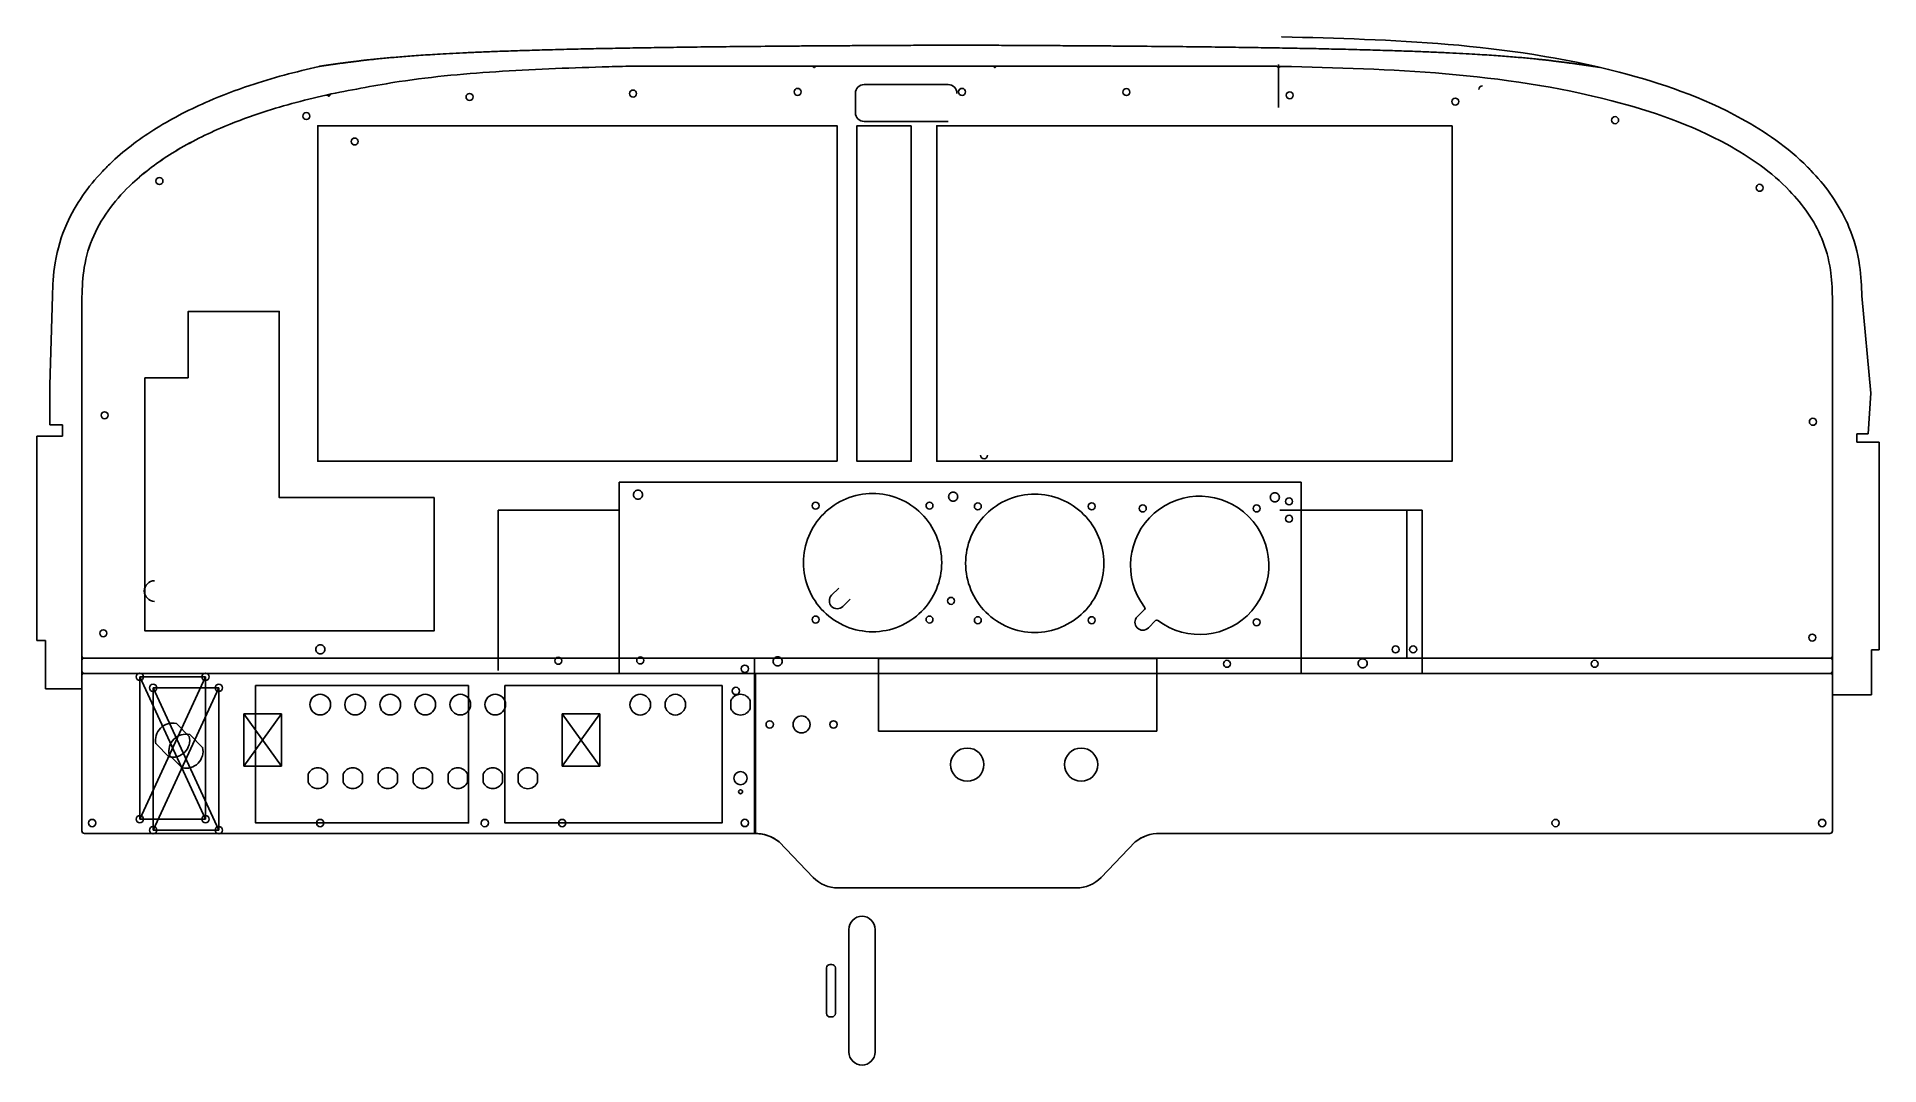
# Model space of a CAD drawing. Header units: inches. Extents: x -14 to 627, y -7 to 348.
# Drawn here: x 585.86 to 627.29, y 325.27 to 348.39 of the extents above.
import ezdxf

# ---------------------------------------------------------------- set-up
doc = ezdxf.new("R2010")
doc.units = ezdxf.units.IN
doc.layers.get('0').update_dxf_attribs({"linetype": 'CONTINUOUS'})

msp = doc.modelspace()

# ---------------------------------------------------------------- linework, layer by layer
for p, q in [((599.328, 347.73), (603.277, 347.73)), ((599.328, 347.73), (603.277, 347.73)), ((603.277, 347.73), (601.762, 347.73)), ((603.277, 347.73), (607.456, 347.73)), ((603.396, 347.73), (607.341, 347.726)), ((607.456, 347.73), (607.457, 347.73)), ((607.457, 347.73), (613.84, 347.723)), ((607.457, 347.73), (613.72, 347.73)), ((613.777, 346.8), (613.777, 347.763)), ((620.855, 347.723), (621.006, 347.7)), ((604.462, 347.313), (606.352, 347.313)), ((592.355, 347.076), (592.476, 347.102)), ((604.265, 347.116), (604.265, 346.683)), ((604.265, 347.116), (604.265, 346.683)), ((604.462, 346.486), (606.352, 346.486)), ((606.352, 346.486), (604.462, 346.486)), ((586.205, 342.563), (586.146, 340.557)), ((586.869, 334.14), (586.869, 342.536)), ((586.869, 334.475), (586.869, 342.536)), ((626.239, 342.536), (626.239, 334.139)), ((626.239, 342.536), (626.239, 334.474)), ((626.902, 342.563), (627.102, 340.378)), ((586.146, 339.659), (586.146, 340.557)), ((627.039, 339.463), (627.102, 340.378)), ((585.856, 334.817), (585.856, 339.41)), ((585.856, 339.41), (586.436, 339.41)), ((586.436, 339.659), (586.146, 339.659)), ((586.436, 339.41), (586.436, 339.659)), ((626.789, 339.272), (626.789, 339.463)), ((626.789, 339.463), (627.039, 339.463)), ((627.289, 339.272), (626.789, 339.272)), ((627.289, 334.602), (627.289, 339.272)), ((598.953, 338.37), (598.953, 334.075)), ((598.953, 338.37), (614.292, 338.37)), ((614.292, 338.37), (614.292, 334.075)), ((596.229, 334.14), (596.229, 337.747)), ((596.229, 337.747), (598.953, 337.747)), ((616.663, 337.747), (613.809, 337.747)), ((614.292, 337.747), (617.011, 337.747)), ((616.663, 337.747), (616.663, 334.415)), ((617.011, 337.747), (617.011, 334.075)), ((603.731, 335.83), (603.894, 335.993)), ((603.982, 335.579), (604.145, 335.742)), ((610.603, 335.347), (610.766, 335.511)), ((610.854, 335.097), (611.017, 335.26)), ((586.053, 334.817), (585.856, 334.817)), ((586.053, 333.727), (586.053, 334.817)), ((586.9, 334.415), (626.207, 334.415)), ((601.996, 330.474), (601.996, 334.415)), ((627.119, 333.595), (627.119, 334.602)), ((627.119, 334.602), (627.289, 334.602)), ((586.869, 330.533), (586.869, 334.356)), ((586.869, 330.533), (586.869, 334.021)), ((586.878, 334.075), (626.209, 334.075)), ((588.171, 330.797), (589.65, 333.997)), ((589.65, 330.797), (588.171, 333.997)), ((588.171, 330.797), (588.171, 333.997)), ((588.171, 333.997), (589.65, 333.997)), ((589.65, 333.997), (589.65, 330.797)), ((602.021, 330.474), (602.021, 334.075)), ((626.239, 334.356), (626.239, 330.533)), ((626.239, 334.021), (626.239, 330.533)), ((586.869, 333.727), (586.053, 333.727)), ((588.47, 333.748), (589.949, 333.748)), ((589.949, 330.548), (588.47, 333.748)), ((588.47, 330.548), (589.949, 333.748)), ((588.47, 330.548), (588.47, 333.748)), ((589.949, 333.748), (589.949, 330.548)), ((626.239, 333.595), (627.119, 333.595)), ((590.511, 331.986), (590.511, 333.161)), ((590.511, 333.161), (591.361, 333.161)), ((591.361, 331.986), (590.511, 333.161)), ((590.511, 331.986), (591.361, 333.161)), ((591.361, 333.161), (591.361, 331.986)), ((597.668, 331.986), (598.518, 333.161)), ((597.668, 333.161), (598.518, 333.161)), ((598.518, 331.986), (597.668, 333.161)), ((597.668, 331.986), (597.668, 333.161)), ((598.518, 333.161), (598.518, 331.986)), ((589.285, 332.658), (588.995, 332.948)), ((588.536, 332.488), (588.825, 332.199)), ((591.361, 331.986), (590.511, 331.986)), ((598.518, 331.986), (597.668, 331.986)), ((589.65, 330.797), (588.171, 330.797)), ((602.021, 330.474), (586.928, 330.474)), ((601.996, 330.474), (586.928, 330.474)), ((589.949, 330.548), (588.47, 330.548)), ((603.315, 329.481), (602.552, 330.283)), ((603.315, 329.481), (602.552, 330.283)), ((610.556, 330.283), (609.793, 329.481)), ((610.556, 330.283), (609.793, 329.481)), ((626.18, 330.474), (611.112, 330.474)), ((626.18, 330.474), (611.112, 330.474)), ((609.236, 329.25), (603.872, 329.25)), ((609.236, 329.25), (603.872, 329.25)), ((604.119, 328.316), (604.119, 325.56)), ((604.119, 328.316), (604.119, 325.56)), ((604.71, 325.56), (604.71, 328.316)), ((604.71, 325.56), (604.71, 328.316))]:
    msp.add_line(p, q)
for points in [[(603.044, 347.149, 0.414214), (602.965, 347.228, 0.414214), (602.886, 347.149, 0.414214), (602.965, 347.07, 0.414214)], [(606.664, 347.07, 0.414214), (606.743, 347.149, 0.414214), (606.664, 347.228, 0.414214), (606.586, 347.149, 0.414214)], [(610.28, 347.146, 0.414214), (610.359, 347.067, 0.414214), (610.438, 347.146, 0.414214), (610.359, 347.224, 0.414214)], [(614.032, 347.151, 0.414214), (613.953, 347.073, 0.414214), (614.032, 346.994, 0.414214), (614.111, 347.073, 0.414214)], [(617.757, 346.851, 0.414214), (617.836, 346.93, 0.414214), (617.757, 347.009, 0.414214), (617.678, 346.93, 0.414214)], [(621.272, 346.513, 0.414214), (621.351, 346.434, 0.414214), (621.43, 346.513, 0.414214), (621.351, 346.592, 0.414214)], [(593.004, 346.112, -0.414214), (593.083, 346.033, -0.414214), (593.004, 345.955, -0.414214), (592.926, 346.033, -0.414214)], [(624.601, 344.913, 0.414214), (624.68, 344.992, 0.414214), (624.601, 345.071, 0.414214), (624.522, 344.992, 0.414214)], [(587.379, 339.799, 0.414214), (587.458, 339.878, 0.414214), (587.379, 339.957, 0.414214), (587.301, 339.878, 0.414214)], [(625.799, 339.653, 0.414214), (625.878, 339.731, 0.414214), (625.799, 339.81, 0.414214), (625.72, 339.731, 0.414214)], [(599.377, 338.193, 0.414214), (599.274, 338.09, 0.414214), (599.377, 337.988, 0.414214), (599.479, 338.09, 0.414214)], [(604.651, 335.01, 0.414214), (606.206, 336.565, 0.414214), (604.651, 338.12, 0.414214), (603.096, 336.565, 0.414214)], [(606.463, 338.149, 0.414214), (606.361, 338.047, 0.414214), (606.463, 337.945, 0.414214), (606.566, 338.047, 0.414214)], [(608.299, 338.105, 0.414214), (606.744, 336.55, 0.414214), (608.299, 334.994, 0.414214), (609.854, 336.55, 0.414214)], [(613.801, 338.032, 0.414214), (613.698, 338.135, 0.414214), (613.596, 338.032, 0.414214), (613.698, 337.93, 0.414214)], [(603.37, 337.924, 0.414214), (603.291, 337.845, 0.414214), (603.37, 337.767, 0.414214), (603.449, 337.845, 0.414214)], [(606.01, 337.845, 0.414214), (605.931, 337.924, 0.414214), (605.853, 337.845, 0.414214), (605.931, 337.767, 0.414214)], [(607.018, 337.909, 0.414214), (606.94, 337.83, 0.414214), (607.018, 337.751, 0.414214), (607.097, 337.83, 0.414214)], [(609.659, 337.83, 0.414214), (609.58, 337.909, 0.414214), (609.501, 337.83, 0.414214), (609.58, 337.751, 0.414214)], [(610.807, 337.783, 0.414214), (610.728, 337.862, 0.414214), (610.649, 337.783, 0.414214), (610.728, 337.704, 0.414214)], [(613.21, 337.783, 0.414214), (613.289, 337.704, 0.414214), (613.368, 337.783, 0.414214), (613.289, 337.862, 0.414214)], [(614.097, 337.942, -0.414214), (614.018, 337.863, -0.414214), (613.94, 337.942, -0.414214), (614.018, 338.021, -0.414214)], [(614.097, 337.552, -0.414214), (614.018, 337.473, -0.414214), (613.94, 337.552, -0.414214), (614.018, 337.631, -0.414214)], [(606.417, 335.783, -0.414214), (606.496, 335.705, -0.414214), (606.417, 335.626, -0.414214), (606.338, 335.705, -0.414214)], [(603.291, 335.285, 0.414214), (603.37, 335.206, 0.414214), (603.449, 335.285, 0.414214), (603.37, 335.364, 0.414214)], [(606.01, 335.285, 0.414214), (605.931, 335.364, 0.414214), (605.853, 335.285, 0.414214), (605.931, 335.206, 0.414214)], [(607.018, 335.348, 0.414214), (606.94, 335.269, 0.414214), (607.018, 335.191, 0.414214), (607.097, 335.269, 0.414214)], [(609.659, 335.269, 0.414214), (609.58, 335.348, 0.414214), (609.501, 335.269, 0.414214), (609.58, 335.191, 0.414214)], [(613.289, 335.144, 0.414214), (613.368, 335.222, 0.414214), (613.289, 335.301, 0.414214), (613.21, 335.222, 0.414214)], [(587.351, 334.897, 0.414214), (587.43, 334.975, 0.414214), (587.351, 335.054, 0.414214), (587.273, 334.975, 0.414214)], [(625.785, 334.8, 0.414214), (625.863, 334.878, 0.414214), (625.785, 334.957, 0.414214), (625.706, 334.878, 0.414214)], [(592.231, 334.716, -0.414214), (592.333, 334.614, -0.414214), (592.231, 334.511, -0.414214), (592.128, 334.614, -0.414214)], [(597.504, 334.357, 0.414214), (597.583, 334.278, 0.414214), (597.662, 334.357, 0.414214), (597.583, 334.435, 0.414214)], [(599.425, 334.285, 0.414214), (599.504, 334.364, 0.414214), (599.425, 334.443, 0.414214), (599.347, 334.364, 0.414214)], [(602.518, 334.241, 0.414214), (602.621, 334.344, 0.414214), (602.518, 334.446, 0.414214), (602.416, 334.344, 0.414214)], [(612.621, 334.21, 0.414214), (612.7, 334.289, 0.414214), (612.621, 334.368, 0.414214), (612.543, 334.289, 0.414214)], [(615.774, 334.3, 0.414214), (615.671, 334.403, 0.414214), (615.569, 334.3, 0.414214), (615.671, 334.198, 0.414214)], [(616.413, 334.692, -0.414214), (616.492, 334.614, -0.414214), (616.413, 334.535, -0.414214), (616.335, 334.614, -0.414214)], [(616.809, 334.692, -0.414214), (616.888, 334.614, -0.414214), (616.809, 334.535, -0.414214), (616.73, 334.614, -0.414214)], [(620.812, 334.289, 0.414214), (620.891, 334.211, 0.414214), (620.97, 334.289, 0.414214), (620.891, 334.368, 0.414214)], [(591.997, 333.372, -0.414214), (592.229, 333.604, -0.414214), (592.462, 333.372, -0.414214), (592.229, 333.14, -0.414214)], [(593.248, 333.371, -0.414214), (593.016, 333.139, -0.414214), (592.783, 333.371, -0.414214), (593.016, 333.604, -0.414214)], [(593.804, 333.604, -0.414214), (594.036, 333.372, -0.414214), (593.804, 333.139, -0.414214), (593.572, 333.372, -0.414214)], [(594.36, 333.372, -0.414214), (594.592, 333.604, -0.414214), (594.824, 333.372, -0.414214), (594.592, 333.14, -0.414214)], [(595.38, 333.14, -0.414214), (595.147, 333.372, -0.414214), (595.38, 333.604, -0.414214), (595.612, 333.372, -0.414214)], [(596.166, 333.604, -0.414214), (596.398, 333.372, -0.414214), (596.166, 333.14, -0.414214), (595.933, 333.372, -0.414214)], [(599.195, 333.37, -0.414214), (599.427, 333.603, -0.414214), (599.66, 333.37, -0.414214), (599.427, 333.138, -0.414214)], [(600.215, 333.603, -0.414214), (600.447, 333.371, -0.414214), (600.215, 333.138, -0.414214), (599.983, 333.371, -0.414214)], [(601.465, 333.46, -0.303697), (601.682, 333.605, -0.303697), (601.898, 333.46), (601.898, 333.281, -0.303697), (601.682, 333.136, -0.303697), (601.465, 333.281)], [(588.938, 332.595, -0.257667), (589.295, 332.698), (589.584, 332.409, -0.257667), (589.481, 332.053, -0.257667), (589.125, 331.95), (588.835, 332.239, -0.257667)], [(592.173, 331.484, -0.303697), (591.957, 331.629), (591.957, 331.807, -0.303697), (592.173, 331.952, -0.303697), (592.39, 331.807), (592.39, 331.629, -0.303697)], [(592.961, 331.484, -0.303697), (592.744, 331.629), (592.744, 331.808, -0.303697), (592.961, 331.953, -0.303697), (593.177, 331.808), (593.177, 331.629, -0.303697)], [(593.964, 331.628, -0.303697), (593.748, 331.483, -0.303697), (593.531, 331.628), (593.531, 331.807, -0.303697), (593.748, 331.952, -0.303697), (593.964, 331.807)], [(594.752, 331.808), (594.752, 331.629, -0.303697), (594.535, 331.484, -0.303697), (594.319, 331.629), (594.319, 331.808, -0.303697), (594.535, 331.953, -0.303697)], [(595.539, 331.807), (595.539, 331.628, -0.303697), (595.323, 331.483, -0.303697), (595.106, 331.628), (595.106, 331.807, -0.303697), (595.323, 331.951, -0.303697)], [(596.11, 331.483, -0.303697), (595.893, 331.628), (595.893, 331.807, -0.303697), (596.11, 331.951, -0.303697), (596.326, 331.807), (596.326, 331.628, -0.303697)], [(596.897, 331.95, -0.303697), (597.114, 331.805), (597.114, 331.626, -0.303697), (596.897, 331.481, -0.303697), (596.681, 331.626), (596.681, 331.805, -0.303697)], [(601.534, 331.718, -0.414214), (601.682, 331.866, -0.414214), (601.829, 331.718, -0.414214), (601.682, 331.57, -0.414214)], [(601.726, 331.413, -0.414214), (601.682, 331.369, -0.414214), (601.638, 331.413, -0.414214), (601.682, 331.457, -0.414214)], [(587.018, 330.71, -0.414214), (587.101, 330.792, -0.414214), (587.184, 330.71, -0.414214), (587.101, 330.627, -0.414214)], [(592.229, 330.792, -0.414214), (592.312, 330.71, -0.414214), (592.229, 330.627, -0.414214), (592.146, 330.71, -0.414214)], [(595.929, 330.792, 0.414214), (595.846, 330.71, 0.414214), (595.929, 330.627, 0.414214), (596.012, 330.71, 0.414214)], [(597.754, 330.71, -0.414214), (597.671, 330.627, -0.414214), (597.588, 330.71, -0.414214), (597.671, 330.792, -0.414214)], [(601.696, 330.711, 0.414214), (601.778, 330.628, 0.414214), (601.861, 330.711, 0.414214), (601.778, 330.793, 0.414214)], [(601.861, 330.711, -0.414214), (601.778, 330.628, -0.414214), (601.696, 330.711, -0.414214), (601.778, 330.793, -0.414214)], [(620.013, 330.792, -0.414214), (620.095, 330.71, -0.414214), (620.013, 330.627, -0.414214), (619.93, 330.71, -0.414214)], [(625.924, 330.71, -0.414214), (626.007, 330.792, -0.414214), (626.09, 330.71, -0.414214), (626.007, 330.627, -0.414214)], [(604.414, 328.612, 0.414214), (604.119, 328.316), (604.119, 325.56, 0.414214), (604.414, 325.265, 0.414214), (604.71, 325.56), (604.71, 328.316, 0.414214)], [(604.71, 325.56), (604.71, 328.316, 0.414214), (604.414, 328.612, 0.414214), (604.119, 328.316), (604.119, 325.56, 0.414214), (604.414, 325.265, 0.414214)], [(603.814, 327.45, 0.414214), (603.735, 327.529), (603.696, 327.529, 0.414214), (603.617, 327.45), (603.617, 326.426, 0.414214), (603.696, 326.348), (603.735, 326.348, 0.414214), (603.814, 326.426)], [(603.814, 326.426, -0.414214), (603.735, 326.348), (603.696, 326.348, -0.414214), (603.617, 326.426), (603.617, 327.45, -0.414214), (603.696, 327.529), (603.735, 327.529, -0.414214), (603.814, 327.45)]]:
    msp.add_lwpolyline(points, format="xyb", close=True)
for points in [[(603.852, 338.842), (592.175, 338.842), (592.175, 346.388), (603.852, 346.388)], [(605.521, 346.388), (604.3, 346.388), (604.3, 338.842), (605.521, 338.842)], [(617.684, 346.388), (606.096, 346.388), (606.096, 338.842), (617.684, 338.842)], [(589.26, 340.717), (588.285, 340.717), (588.285, 338.026), (588.285, 335.029), (594.79, 335.029), (594.79, 338.026), (591.308, 338.026), (591.308, 340.717), (591.308, 342.214), (589.26, 342.214)], [(604.781, 332.776), (604.781, 334.412), (611.041, 334.412), (611.041, 332.776)], [(595.566, 333.8), (590.775, 333.8), (590.775, 330.71), (595.566, 330.71)], [(601.267, 333.8), (596.384, 333.8), (596.384, 330.71), (601.267, 330.71)]]:
    msp.add_lwpolyline(points, close=True)
for centre, radius in [((595.587, 347.035), 0.079), ((599.265, 347.112), 0.079), ((591.917, 346.605), 0.079), ((588.614, 345.145), 0.079), ((588.171, 333.997), 0.0825), ((589.65, 333.997), 0.0825), ((601.778, 334.178), 0.0825), ((588.47, 333.748), 0.0825), ((589.949, 333.748), 0.0825), ((601.578, 333.678), 0.0825), ((602.338, 332.926), 0.0831), ((603.055, 332.926), 0.191), ((603.772, 332.926), 0.0831), ((606.781, 332.022), 0.374), ((606.781, 332.022), 0.374), ((609.342, 332.022), 0.374), ((609.342, 332.022), 0.374), ((588.171, 330.797), 0.0825), ((589.65, 330.797), 0.0825), ((588.47, 330.548), 0.0825), ((589.949, 330.548), 0.0825)]:
    msp.add_circle(centre, radius)
for centre, radius, start, end in [((603.277, 347.671), 0.0591, 28.0727, 90.0001), ((603.337, 347.702), 0.00787, 208.0727, 270.0005), ((603.337, 347.702), 0.00786, 269.9604, 331.9674), ((603.396, 347.671), 0.0591, 90.0152, 151.928), ((607.341, 347.667), 0.0591, 32.0646, 90.0058), ((607.398, 347.702), 0.00787, 208.6058, 270), ((607.398, 347.702), 0.00787, 270, 331.9275), ((607.457, 347.671), 0.0591, 90, 151.9275), ((613.72, 347.671), 0.0591, 24.4005, 90), ((613.781, 347.698), 0.00787, 204.4005, 266.5586), ((613.781, 347.698), 0.00787, 266.5586, 328.7168), ((613.838, 347.664), 0.0591, 88.5919, 148.7168), ((604.462, 347.116), 0.197, 90, 180), ((606.352, 347.116), 0.197, 0, 90), ((618.366, 347.205), 0.0787, 90, 180), ((592.369, 347.018), 0.0591, 40.33, 103.2693), ((592.423, 347.064), 0.0118, 220.33, 278.7192), ((592.423, 347.064), 0.0118, 278.7192, 337.1083), ((592.509, 347.028), 0.0815, 114.0687, 157.1083), ((604.462, 346.683), 0.197, 180, 270), ((607.158, 338.979), 0.0787, 180, 270), ((607.158, 338.979), 0.0787, -90, 0), ((612.008, 336.503), 1.555, 45.0104, 131.1079), ((612.008, 336.503), 1.555, 131.1079, 217.2054), ((612.008, 336.503), 1.555, -41.087, 45.0104), ((588.505, 335.926), 0.232, 90, 180), ((588.505, 335.926), 0.232, 180, 270), ((603.856, 335.704), 0.177, 135.0109, 225.0109), ((603.856, 335.704), 0.177, 225.0109, 315.0109), ((610.728, 335.222), 0.177, 135.0109, 225.0109), ((610.739, 335.538), 0.0394, -44.9895, 37.2054), ((611.045, 335.232), 0.0394, 52.8155, 135.0105), ((612.008, 336.503), 1.555, 232.8155, 318.913), ((610.728, 335.222), 0.177, 225.0109, 315.0109), ((586.928, 334.474), 0.059, 179.4817, 236.4377), ((586.928, 334.356), 0.059, 123.5623, 180.5183), ((586.889, 334.415), 0.0118, 0, 56.4377), ((586.889, 334.415), 0.0118, -56.4377, 0), ((626.219, 334.415), 0.0118, 123.557, 179.9997), ((626.219, 334.415), 0.0118, 179.9997, 236.4424), ((626.18, 334.474), 0.0591, 303.557, 359.9997), ((626.18, 334.356), 0.0591, -0.0003, 56.4424), ((586.928, 334.139), 0.059, 179.4576, 236.4333), ((586.928, 334.021), 0.059, 123.5579, 180.4942), ((586.889, 334.08), 0.0118, -56.4581, 209.6546), ((586.889, 334.08), 0.0118, -150.3406, 56.442), ((626.219, 334.08), 0.0118, 123.5385, 208.0846), ((626.219, 334.08), 0.0118, 208.0835, 236.4477), ((626.18, 334.139), 0.0591, 303.5586, 359.9761), ((626.18, 334.021), 0.0591, -0.0239, 56.444), ((588.91, 332.573), 0.384, 135, 192.7958), ((588.91, 332.573), 0.384, 77.2042, 135), ((588.91, 332.573), 0.384, 257.2042, 315), ((588.91, 332.573), 0.384, -45, 12.7958), ((586.928, 330.533), 0.0591, 179.9985, 224.9994), ((586.928, 330.533), 0.0591, 179.9982, 224.9991), ((586.928, 330.533), 0.0591, 224.9994, 269.9969), ((586.928, 330.533), 0.0591, 224.9991, 270), ((602.006, 329.597), 0.877, 51.4335, 90.651), ((602.006, 329.597), 0.877, 51.4338, 88.9795), ((611.103, 329.597), 0.877, 89.3512, 128.5694), ((611.102, 329.597), 0.877, 89.349, 128.5665), ((626.18, 330.533), 0.0591, -89.9873, 0.0364), ((626.18, 330.533), 0.0591, 270, 359.9997), ((603.872, 330.038), 0.787, 225.0003, 270.0003), ((603.872, 330.038), 0.787, 225, 270), ((609.236, 330.038), 0.787, 270.0003, 315.0003), ((609.236, 330.038), 0.787, 270, 315)]:
    msp.add_arc(centre, radius, start, end)
for points in [[(592.208, 347.723), (592.368, 347.747), (592.702, 347.796), (593.249, 347.869), (594.144, 347.964), (596.06, 348.074), (598.889, 348.143), (602.179, 348.179), (604.979, 348.194), (606.531, 348.2)], [(620.855, 347.723), (620.695, 347.747), (620.361, 347.796), (619.813, 347.869), (618.919, 347.964), (617.002, 348.074), (614.173, 348.143), (610.884, 348.179), (608.084, 348.194), (606.531, 348.2)]]:
    msp.add_open_spline(points, degree=5)
for points, knots in [([(613.848, 348.386), (613.851, 348.386), (613.853, 348.386), (613.856, 348.386), (615.091, 348.356), (616.339, 348.324), (617.596, 348.218), (618.88, 348.109), (620.171, 347.921), (621.442, 347.593), (622.376, 347.352), (623.315, 347.031), (624.196, 346.546), (624.719, 346.258), (625.23, 345.908), (625.678, 345.46), (625.703, 345.436), (625.727, 345.411), (625.751, 345.385), (626.057, 345.067), (626.333, 344.699), (626.536, 344.276), (626.562, 344.222), (626.587, 344.167), (626.611, 344.11), (626.727, 343.833), (626.807, 343.542), (626.85, 343.246), (626.886, 342.997), (626.894, 342.768), (626.902, 342.563)], [-0.197701, -0.197701, -0.197701, -0.197701, 0, 0, 0, 94.074213, 94.074213, 94.074213, 190.22246, 190.22246, 190.22246, 260.827981, 260.827981, 260.827981, 302.747468, 302.747468, 302.747468, 305.057225, 305.057225, 305.057225, 334.176074, 334.176074, 334.176074, 337.933465, 337.933465, 337.933465, 356.480901, 356.480901, 356.480901, 372.113445, 372.113445, 372.113445, 372.113445]), ([(586.205, 342.563), (586.215, 342.787), (586.223, 343.036), (586.268, 343.309), (586.317, 343.611), (586.405, 343.905), (586.529, 344.184), (586.729, 344.632), (587.012, 345.022), (587.33, 345.357), (587.402, 345.434), (587.477, 345.508), (587.553, 345.579), (587.865, 345.871), (588.202, 346.119), (588.549, 346.334), (588.928, 346.569), (589.322, 346.769), (589.721, 346.941), (590.027, 347.073), (590.335, 347.189), (590.645, 347.293), (590.9, 347.378), (591.156, 347.456), (591.415, 347.526), (591.683, 347.598), (591.946, 347.661), (592.203, 347.722), (592.205, 347.722), (592.206, 347.723), (592.208, 347.723)], [0, 0, 0, 0, 16.983439, 16.983439, 16.983439, 35.853742, 35.853742, 35.853742, 66.180883, 66.180883, 66.180883, 73.12385, 73.12385, 73.12385, 101.549322, 101.549322, 101.549322, 132.580426, 132.580426, 132.580426, 156.279047, 156.279047, 156.279047, 175.723852, 175.723852, 175.723852, 195.783426, 195.783426, 195.783426, 195.909004, 195.909004, 195.909004, 195.909004]), ([(592.476, 347.102), (592.985, 347.202), (594.257, 347.451), (596.347, 347.633), (598.124, 347.699), (599.125, 347.725), (599.328, 347.73)], [0, 0, 0, 0, 39.493342, 98.709186, 159.57806, 175.043903, 175.043903, 175.043903, 175.043903]), ([(592.476, 347.102), (592.985, 347.202), (594.257, 347.451), (596.347, 347.633), (598.124, 347.699), (599.126, 347.725), (599.328, 347.73)], [0, 0, 0, 0, 39.493342, 98.709186, 159.57806, 175.043903, 175.043903, 175.043903, 175.043903]), ([(613.84, 347.723), (615.074, 347.692), (617.571, 347.629), (620.971, 347.132), (623.616, 346.222), (625.227, 345.096), (625.977, 344.05), (626.213, 343.191), (626.231, 342.742), (626.239, 342.536)], [0, 0, 0, 0, 94.074213, 190.22246, 260.827981, 305.057225, 337.933465, 356.480901, 372.113445, 372.113445, 372.113445, 372.113445]), ([(613.84, 347.723), (615.075, 347.692), (617.571, 347.629), (620.971, 347.132), (623.616, 346.222), (625.227, 345.096), (625.977, 344.05), (626.213, 343.191), (626.231, 342.742), (626.239, 342.536)], [0, 0, 0, 0, 94.074213, 190.22246, 260.827981, 305.057225, 337.933465, 356.480901, 372.113445, 372.113445, 372.113445, 372.113445]), ([(586.869, 342.536), (586.878, 342.759), (586.897, 343.23), (587.177, 344.162), (587.886, 345.06), (588.911, 345.815), (589.889, 346.312), (590.801, 346.654), (591.595, 346.895), (592.099, 347.015), (592.355, 347.076)], [0, 0, 0, 0, 16.983439, 35.853742, 73.12385, 101.549322, 132.580426, 156.279047, 175.723852, 195.783426, 195.783426, 195.783426, 195.783426]), ([(586.869, 342.536), (586.878, 342.759), (586.897, 343.231), (587.177, 344.162), (587.886, 345.061), (588.911, 345.816), (589.889, 346.312), (590.801, 346.654), (591.595, 346.895), (592.099, 347.015), (592.356, 347.076)], [0, 0, 0, 0, 16.983439, 35.853742, 73.12385, 101.549322, 132.580426, 156.279047, 175.723852, 195.783426, 195.783426, 195.783426, 195.783426])]:
    msp.add_open_spline(points, degree=3, knots=knots)

doc.saveas('drawing.dxf')
